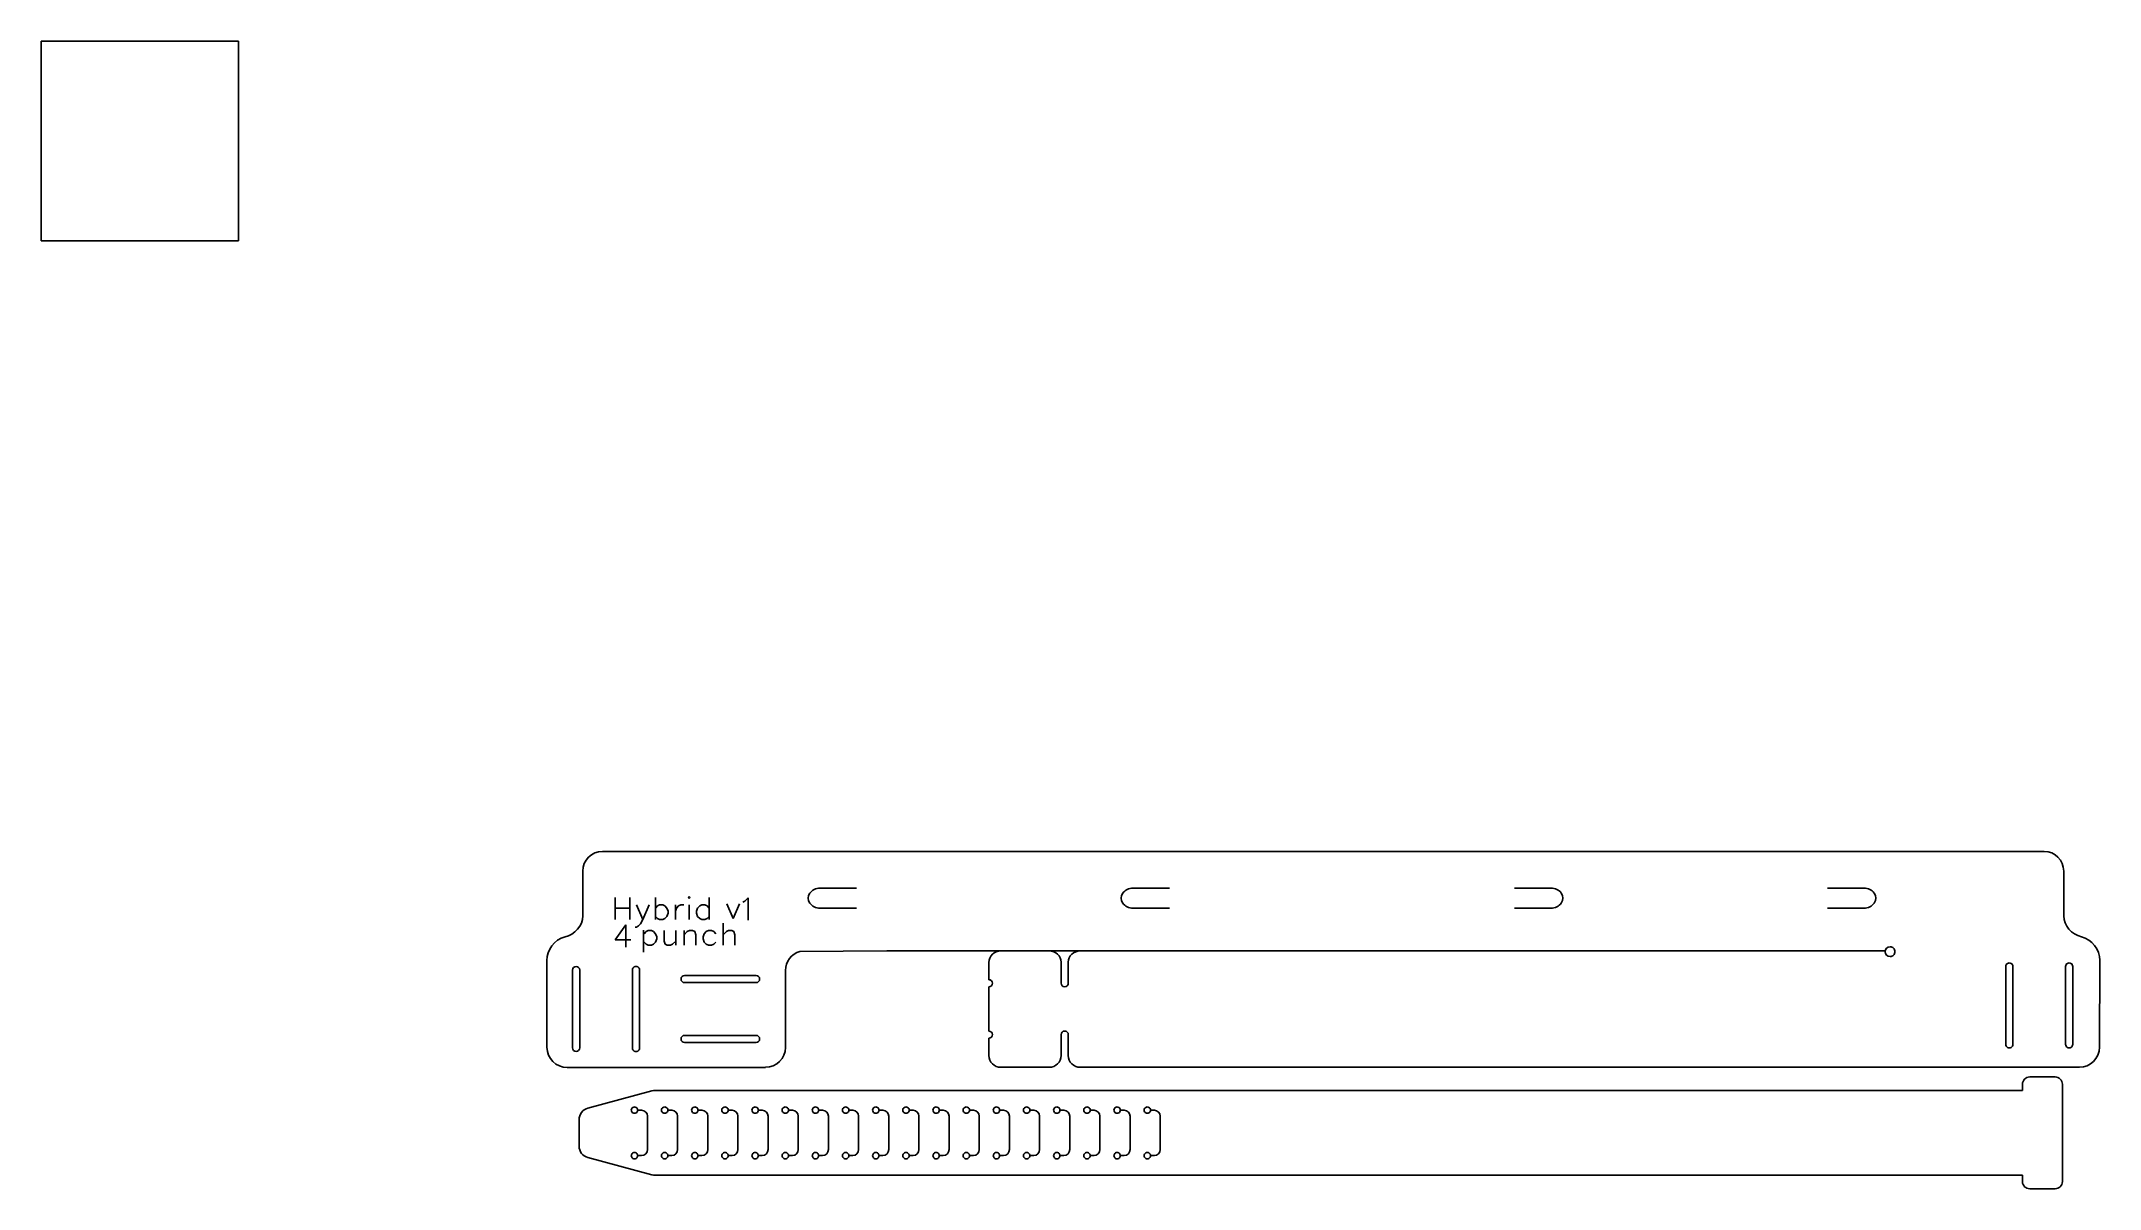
# Model space of a CAD drawing. Extents: x -123 to 393, y -20 to 268.
import ezdxf

# ---------------------------------------------------------------- set-up
doc = ezdxf.new("R2010")
doc.units = 0
doc.layers.add('Layer_1', color=7, linetype='CONTINUOUS')

msp = doc.modelspace()

# ---------------------------------------------------------------- linework, layer by layer
at = {"layer": 'Layer_1', "color": 5}
for p, q in [((-122.835016, 267.699352), (-73.396303, 267.699352)), ((-122.835016, 217.696195), (-122.835016, 267.699352)), ((-73.396303, 267.699352), (-73.396303, 217.696195)), ((-73.396303, 217.696195), (-122.835016, 217.696195)), ((20.983968, 53.288022), (20.983968, 47.731772)), ((24.688134, 53.288022), (24.688134, 47.731772)), ((31.038133, 53.288022), (31.038133, 47.731772)), ((39.5048, 53.552605), (39.240217, 53.288022)), ((39.240217, 53.288022), (39.5048, 53.023438)), ((39.769383, 53.288022), (39.5048, 53.552605)), ((39.5048, 53.023438), (39.769383, 53.288022)), ((44.531883, 53.288022), (44.531883, 47.731772)), ((48.908089, 51.731364), (50.495589, 48.027198)), ((52.083089, 51.731364), (50.495589, 48.027198)), ((52.945379, 52.118455), (53.474546, 52.383038)), ((53.474546, 52.383038), (54.268296, 53.176788)), ((54.268296, 53.176788), (54.268296, 47.620538)), ((20.983968, 50.642188), (24.688134, 50.642188)), ((26.275633, 51.435938), (27.863133, 47.731772)), ((27.333967, 46.673438), (26.8048, 46.144272)), ((27.863133, 47.731772), (27.333967, 46.673438)), ((29.450633, 51.435938), (27.863133, 47.731772)), ((31.038133, 50.642188), (31.5673, 51.171355)), ((31.5673, 47.996355), (31.038133, 48.525522)), ((31.5673, 51.171355), (32.096467, 51.435938)), ((32.096467, 47.731772), (31.5673, 47.996355)), ((32.096467, 51.435938), (32.890217, 51.435938)), ((32.890217, 47.731772), (32.096467, 47.731772)), ((32.890217, 51.435938), (33.419383, 51.171355)), ((33.419383, 47.996355), (32.890217, 47.731772)), ((33.419383, 51.171355), (33.94855, 50.642188)), ((33.94855, 48.525522), (33.419383, 47.996355)), ((33.94855, 50.642188), (34.213133, 49.848438)), ((34.213133, 49.319272), (33.94855, 48.525522)), ((34.213133, 49.848438), (34.213133, 49.319272)), ((36.065217, 51.435938), (36.065217, 47.731772)), ((36.065217, 49.848438), (36.3298, 50.642188)), ((36.3298, 50.642188), (36.858967, 51.171355)), ((36.858967, 51.171355), (37.388133, 51.435938)), ((37.388133, 51.435938), (38.181883, 51.435938)), ((39.5048, 51.435938), (39.5048, 47.731772)), ((41.621467, 50.642188), (41.356883, 49.848438)), ((41.356883, 49.848438), (41.356883, 49.319272)), ((41.356883, 49.319272), (41.621467, 48.525522)), ((42.150633, 51.171355), (41.621467, 50.642188)), ((41.621467, 48.525522), (42.150633, 47.996355)), ((42.6798, 51.435938), (42.150633, 51.171355)), ((42.150633, 47.996355), (42.6798, 47.731772)), ((43.47355, 51.435938), (42.6798, 51.435938)), ((42.6798, 47.731772), (43.47355, 47.731772)), ((44.002717, 51.171355), (43.47355, 51.435938)), ((43.47355, 47.731772), (44.002717, 47.996355)), ((44.531883, 50.642188), (44.002717, 51.171355)), ((44.002717, 47.996355), (44.531883, 48.525522)), ((48.044134, 46.863864), (48.044134, 41.30762)), ((23.615028, 46.418925), (20.969196, 42.714758)), ((20.969196, 42.714758), (24.937947, 42.714758)), ((23.615028, 46.418925), (23.615028, 40.86268)), ((26.275633, 45.879688), (26.01105, 45.879688)), ((26.8048, 46.144272), (26.275633, 45.879688)), ((28.089151, 45.123017), (28.089151, 39.566772)), ((28.200384, 44.218031), (28.729551, 44.747198)), ((28.729551, 41.572203), (28.200384, 42.10137)), ((28.729551, 44.747198), (29.258718, 45.011781)), ((29.258718, 41.30762), (28.729551, 41.572203)), ((29.258718, 45.011781), (30.052468, 45.011781)), ((30.052468, 41.30762), (29.258718, 41.30762)), ((30.052468, 45.011781), (30.581634, 44.747198)), ((30.581634, 41.572203), (30.052468, 41.30762)), ((30.581634, 44.747198), (31.110801, 44.218031)), ((31.110801, 42.10137), (30.581634, 41.572203)), ((31.110801, 44.218031), (31.375384, 43.424281)), ((31.375384, 42.895114), (31.110801, 42.10137)), ((31.375384, 43.424281), (31.375384, 42.895114)), ((33.227468, 45.011781), (33.227468, 42.365953)), ((33.227468, 42.365953), (33.492051, 41.572203)), ((33.492051, 41.572203), (34.021218, 41.30762)), ((34.021218, 41.30762), (34.814968, 41.30762)), ((34.814968, 41.30762), (35.344134, 41.572203)), ((35.344134, 41.572203), (36.137884, 42.365953)), ((36.137884, 45.011781), (36.137884, 41.30762)), ((38.254551, 45.011781), (38.254551, 41.30762)), ((38.254551, 43.953448), (39.048301, 44.747198)), ((39.048301, 44.747198), (39.577468, 45.011781)), ((39.577468, 45.011781), (40.371218, 45.011781)), ((40.371218, 45.011781), (40.900384, 44.747198)), ((40.900384, 44.747198), (41.164968, 43.953448)), ((41.164968, 43.953448), (41.164968, 41.30762)), ((43.281634, 44.218031), (43.017051, 43.424281)), ((43.017051, 43.424281), (43.017051, 42.895114)), ((43.017051, 42.895114), (43.281634, 42.10137)), ((43.810801, 44.747198), (43.281634, 44.218031)), ((43.281634, 42.10137), (43.810801, 41.572203)), ((44.339968, 45.011781), (43.810801, 44.747198)), ((43.810801, 41.572203), (44.339968, 41.30762)), ((45.133718, 45.011781), (44.339968, 45.011781)), ((44.339968, 41.30762), (45.133718, 41.30762)), ((45.662884, 44.747198), (45.133718, 45.011781)), ((45.133718, 41.30762), (45.662884, 41.572203)), ((46.192051, 44.218031), (45.662884, 44.747198)), ((45.662884, 41.572203), (46.192051, 42.10137)), ((48.044134, 43.953448), (48.837884, 44.747198)), ((48.837884, 44.747198), (49.367051, 45.011781)), ((49.367051, 45.011781), (50.160801, 45.011781)), ((50.160801, 45.011781), (50.689968, 44.747198)), ((50.689968, 44.747198), (50.954551, 43.953448)), ((50.954551, 43.953448), (50.954551, 41.30762))]:
    msp.add_line(p, q, dxfattribs=at)
at = {"layer": 'Layer_1', "color": 7}
for p, q in [((26.341796, 64.833756), (17.835103, 64.834285)), ((214.289897, 64.833756), (26.341796, 64.833756)), ((378.999618, 64.833756), (214.289897, 64.833756)), ((12.838315, 48.69477), (12.840961, 59.884238)), ((383.907004, 48.729108), (383.904358, 59.91857)), ((3.878042, 15.765467), (3.834042, 37.522184)), ((67.157722, 39.778188), (89.037073, 39.889421)), ((89.037073, 39.889421), (339.223324, 39.889421)), ((114.597259, 32.695551), (114.597259, 37.013665)), ((132.700929, 37.080231), (132.700929, 31.819749)), ((134.501199, 31.819749), (134.501199, 37.080231)), ((341.601081, 39.710714), (341.601081, 39.710714)), ((392.867277, 15.79981), (392.911277, 37.556511)), ((63.644034, 15.757371), (63.644034, 34.990912)), ((114.598207, 19.83759), (114.598207, 30.943025)), ((114.598207, 13.700394), (114.598207, 18.084117)), ((132.700929, 18.960866), (132.700929, 13.700394)), ((134.501199, 13.700394), (134.501199, 18.960866)), ((8.907568, 10.700866), (58.643327, 10.700866)), ((129.700478, 10.777912), (117.598658, 10.777912)), ((136.963661, 10.756481), (387.805321, 10.756481)), ((373.559017, 6.536853), (373.559017, 4.936865)), ((381.759037, 8.336867), (375.35903, 8.336867)), ((383.559024, -17.863128), (383.559024, 6.536853)), ((30.196123, 4.83463), (14.140913, 0.532664)), ((373.559017, 4.936865), (30.97258, 4.936865)), ((11.91737, -2.365106), (11.91737, -8.961142)), ((14.140913, -11.858938), (30.196123, -16.160904)), ((30.97258, -16.263139), (373.559017, -16.263139)), ((373.559017, -16.263139), (373.559017, -17.863128)), ((375.35903, -19.663141), (381.759037, -19.663141))]:
    msp.add_line(p, q, dxfattribs=at)
at = {"layer": 'Layer_1', "color": 1}
for p, q in [((72.337255, 55.629632), (81.462586, 55.6531)), ((150.749754, 55.629627), (159.875088, 55.653095)), ((255.39152, 55.6531), (246.266806, 55.606335)), ((333.804022, 55.653098), (324.67931, 55.606333)), ((72.336869, 50.599924), (81.461584, 50.646689)), ((150.74937, 50.599919), (159.874085, 50.646684)), ((255.391134, 50.623392), (246.265803, 50.599924)), ((333.803625, 50.62339), (324.678305, 50.599921)), ((10.287393, 15.611453), (10.287393, 35.111462)), ((12.087392, 35.111462), (12.087392, 15.611453)), ((25.287393, 15.611453), (25.287393, 35.111462)), ((27.087393, 35.111462), (27.087393, 15.611453)), ((37.47429, 32.861474), (37.47429, 32.861474)), ((56.27429, 33.761454), (38.374288, 33.761454)), ((38.374288, 31.961459), (56.27429, 31.961459)), ((57.174289, 32.861474), (57.174289, 32.861474)), ((369.352301, 16.501326), (369.352301, 36.001337)), ((371.152314, 36.001337), (371.152314, 16.501326)), ((384.352297, 16.501326), (384.352297, 36.001337)), ((386.152311, 36.001337), (386.152311, 16.501326)), ((37.47429, 17.861443), (37.47429, 17.861443)), ((56.27429, 18.76145), (38.374288, 18.76145)), ((38.374288, 16.961463), (56.27429, 16.961463)), ((57.174289, 17.861443), (57.174289, 17.861443)), ((26.617269, 0.024187), (27.589663, 0.008842)), ((26.617369, 0.036861), (26.617369, 0.036861)), ((34.17425, 0.024187), (35.146641, 0.008842)), ((34.174351, 0.036861), (34.174351, 0.036861)), ((41.731232, 0.024187), (42.703623, 0.008842)), ((41.731332, 0.036861), (41.731332, 0.036861)), ((49.288213, 0.024187), (50.260605, 0.008842)), ((49.288314, 0.036861), (49.288314, 0.036861)), ((56.845192, 0.024187), (57.817586, 0.008842)), ((56.845293, 0.036861), (56.845293, 0.036861)), ((64.402174, 0.024187), (65.374568, 0.008842)), ((64.402274, 0.036861), (64.402274, 0.036861)), ((71.959155, 0.024187), (72.931549, 0.008842)), ((71.959256, 0.036861), (71.959256, 0.036861)), ((79.516137, 0.024187), (80.488528, 0.008842)), ((79.516237, 0.036861), (79.516237, 0.036861)), ((87.073118, 0.024187), (88.04551, 0.008842)), ((87.073219, 0.036861), (87.073219, 0.036861)), ((94.630097, 0.024187), (95.602491, 0.008842)), ((94.630198, 0.036861), (94.630198, 0.036861)), ((102.187079, 0.024187), (103.159473, 0.008842)), ((102.187179, 0.036861), (102.187179, 0.036861)), ((109.74406, 0.024187), (110.716452, 0.008842)), ((109.744161, 0.036861), (109.744161, 0.036861)), ((117.301042, 0.024187), (118.273433, 0.008842)), ((117.301142, 0.036861), (117.301142, 0.036861)), ((124.858023, 0.024187), (125.830415, 0.008842)), ((124.858124, 0.036861), (124.858124, 0.036861)), ((132.415002, 0.024187), (133.387396, 0.008842)), ((132.415103, 0.036861), (132.415103, 0.036861)), ((139.971984, 0.024187), (140.944378, 0.008842)), ((139.972084, 0.036861), (139.972084, 0.036861)), ((147.528965, 0.024187), (148.501357, 0.008842)), ((147.529066, 0.036861), (147.529066, 0.036861)), ((155.085947, 0.024187), (156.058338, 0.008842)), ((155.086047, 0.036861), (155.086047, 0.036861)), ((29.065897, -1.491028), (29.065897, -9.835246)), ((36.622879, -1.491028), (36.622879, -9.835246)), ((44.17986, -1.491028), (44.17986, -9.835246)), ((51.736842, -1.491028), (51.736842, -9.835246)), ((59.293821, -1.491028), (59.293821, -9.835246)), ((66.850802, -1.491028), (66.850802, -9.835246)), ((74.407784, -1.491028), (74.407784, -9.835246)), ((81.964765, -1.491028), (81.964765, -9.835246)), ((89.521747, -1.491028), (89.521747, -9.835246)), ((97.078726, -1.491028), (97.078726, -9.835246)), ((104.635707, -1.491028), (104.635707, -9.835246)), ((112.192689, -1.491028), (112.192689, -9.835246)), ((119.749671, -1.491028), (119.749671, -9.835246)), ((127.306652, -1.491028), (127.306652, -9.835246)), ((134.863631, -1.491028), (134.863631, -9.835246)), ((142.420613, -1.491028), (142.420613, -9.835246)), ((149.977594, -1.491028), (149.977594, -9.835246)), ((157.534576, -1.491028), (157.534576, -9.835246)), ((27.589663, -11.335063), (26.617269, -11.350409)), ((26.617369, -11.363135), (26.617369, -11.363135)), ((35.146641, -11.335063), (34.17425, -11.350409)), ((34.174351, -11.363135), (34.174351, -11.363135)), ((42.703623, -11.335063), (41.731232, -11.350409)), ((41.731332, -11.363135), (41.731332, -11.363135)), ((50.260605, -11.335063), (49.288213, -11.350409)), ((49.288314, -11.363135), (49.288314, -11.363135)), ((57.817586, -11.335063), (56.845192, -11.350409)), ((56.845293, -11.363135), (56.845293, -11.363135)), ((65.374568, -11.335063), (64.402174, -11.350409)), ((64.402274, -11.363135), (64.402274, -11.363135)), ((72.931549, -11.335063), (71.959155, -11.350409)), ((71.959256, -11.363135), (71.959256, -11.363135)), ((80.488528, -11.335063), (79.516137, -11.350409)), ((79.516237, -11.363135), (79.516237, -11.363135)), ((88.04551, -11.335063), (87.073118, -11.350409)), ((87.073219, -11.363135), (87.073219, -11.363135)), ((95.602491, -11.335063), (94.630097, -11.350409)), ((94.630198, -11.363135), (94.630198, -11.363135)), ((103.159473, -11.335063), (102.187079, -11.350409)), ((102.187179, -11.363135), (102.187179, -11.363135)), ((110.716452, -11.335063), (109.74406, -11.350409)), ((109.744161, -11.363135), (109.744161, -11.363135)), ((118.273433, -11.335063), (117.301042, -11.350409)), ((117.301142, -11.363135), (117.301142, -11.363135)), ((125.830415, -11.335063), (124.858023, -11.350409)), ((124.858124, -11.363135), (124.858124, -11.363135)), ((133.387396, -11.335063), (132.415002, -11.350409)), ((132.415103, -11.363135), (132.415103, -11.363135)), ((140.944378, -11.335063), (139.971984, -11.350409)), ((139.972084, -11.363135), (139.972084, -11.363135)), ((148.501357, -11.335063), (147.528965, -11.350409)), ((147.529066, -11.363135), (147.529066, -11.363135)), ((156.058338, -11.335063), (155.085947, -11.350409)), ((155.086047, -11.363135), (155.086047, -11.363135))]:
    msp.add_line(p, q, dxfattribs=at)
at = {"layer": 'Layer_1', "color": 7}
for points in [[(12.834629, 59.833477), (12.834629, 62.603498), (15.064299, 64.833208), (17.834328, 64.833208)], [(383.880677, 59.832469), (383.880677, 62.603353), (381.703924, 64.833756), (378.999618, 64.833756)], [(8.407471, 43.410036), (10.860158, 43.968651), (12.869642, 46.188452), (12.838315, 48.69477)], [(388.337848, 43.444363), (385.885161, 44.002988), (383.875677, 46.222782), (383.907004, 48.729108)], [(3.834042, 37.522184), (3.810494, 40.13886), (5.73465, 42.730533), (8.407471, 43.410036)], [(392.911277, 37.556511), (392.934825, 40.173197), (391.010669, 42.764868), (388.337848, 43.444363)], [(63.639068, 34.990912), (63.639068, 37.267419), (65.146452, 39.176017), (67.220759, 39.784948)], [(115.476625, 39.049244), (114.913576, 38.509375), (114.597258, 37.777155), (114.597259, 37.013665)], [(117.599606, 39.892408), (116.803333, 39.892409), (116.039674, 39.589113), (115.476625, 39.049244)], [(131.821031, 39.06903), (131.257993, 39.59713), (130.494348, 39.893813), (129.698091, 39.893813)], [(132.700379, 37.077826), (132.70038, 37.824672), (132.384069, 38.54093), (131.821031, 39.06903)], [(135.381099, 39.069031), (134.81806, 38.54093), (134.501748, 37.824673), (134.50175, 37.077826)], [(137.50404, 39.893813), (136.707783, 39.893814), (135.944138, 39.597131), (135.381099, 39.069031)], [(339.153923, 39.710714), (339.153924, 40.386472), (339.70173, 40.934285), (340.377489, 40.934293)], [(340.377489, 38.487135), (339.70173, 38.487142), (339.153924, 39.034955), (339.153923, 39.710714)], [(340.377489, 40.934293), (340.702005, 40.934296), (341.01323, 40.805385), (341.242698, 40.575919)], [(341.242698, 38.845508), (341.01323, 38.616042), (340.702005, 38.487131), (340.377489, 38.487135)], [(341.242698, 40.575919), (341.472167, 40.346453), (341.601081, 40.035229), (341.601081, 39.710714)], [(341.601081, 39.710714), (341.601081, 39.386198), (341.472167, 39.074974), (341.242698, 38.845508)], [(115.498342, 31.819768), (115.498342, 32.30398), (115.095338, 32.696512), (114.598207, 32.696512)], [(114.598207, 30.943025), (115.095338, 30.943025), (115.498342, 31.335557), (115.498342, 31.819768)], [(132.700929, 31.819749), (132.701454, 31.335899), (133.104305, 30.943932), (133.601064, 30.943932)], [(133.601064, 30.943932), (134.097824, 30.943932), (134.500674, 31.335899), (134.501199, 31.819749)], [(8.939998, 10.722588), (6.169995, 10.722588), (3.939796, 12.952814), (3.878042, 15.765467)], [(58.643655, 10.757116), (61.413684, 10.757116), (63.644034, 12.987368), (63.644034, 15.757371)], [(115.494623, 18.960853), (115.494623, 19.443651), (115.093882, 19.835594), (114.598207, 19.83759)], [(114.598207, 18.084117), (115.093882, 18.086112), (115.494623, 18.478055), (115.494623, 18.960853)], [(133.601064, 19.836682), (133.104305, 19.836682), (132.701454, 19.444716), (132.700929, 18.960866)], [(134.501199, 18.960866), (134.500674, 19.444716), (134.097824, 19.836682), (133.601064, 19.836682)], [(387.805321, 10.756931), (390.575324, 10.756931), (392.805523, 12.987157), (392.867277, 15.79981)], [(114.598207, 13.700394), (114.598205, 12.925304), (114.914322, 12.181959), (115.477016, 11.633888)], [(115.477016, 11.633888), (116.03971, 11.085816), (116.802888, 10.777912), (117.598658, 10.777912)], [(129.700478, 10.777912), (130.496248, 10.777912), (131.259426, 11.085816), (131.82212, 11.633888)], [(131.82212, 11.633888), (132.384814, 12.181959), (132.700931, 12.925304), (132.700929, 13.700394)], [(134.501199, 13.700394), (134.501198, 12.925304), (134.817316, 12.181959), (135.38001, 11.633887)], [(135.38001, 11.633887), (135.942705, 11.085815), (136.705883, 10.777912), (137.501654, 10.777912)], [(374.086225, 7.809659), (373.748656, 7.47209), (373.559014, 7.014247), (373.559017, 6.536853)], [(375.35903, 8.336867), (374.881636, 8.33687), (374.423794, 8.147227), (374.086225, 7.809659)], [(383.031825, 7.809649), (382.694262, 8.147217), (382.236426, 8.336863), (381.759037, 8.336867)], [(383.559024, 6.536853), (383.559027, 7.014243), (383.369388, 7.472081), (383.031825, 7.809649)], [(14.140913, 0.532664), (12.829365, 0.181235), (11.917374, -1.007292), (11.91737, -2.365106)], [(30.97258, 4.936865), (30.710406, 4.936861), (30.449363, 4.90249), (30.196123, 4.83463)], [(11.91737, -8.961168), (11.917374, -10.318983), (12.829365, -11.50751), (14.140913, -11.858938)], [(30.196123, -16.160904), (30.449363, -16.228764), (30.710406, -16.263135), (30.97258, -16.263139)], [(373.559017, -17.863128), (373.559014, -18.340522), (373.748656, -18.798364), (374.086225, -19.135933)], [(374.086225, -19.135933), (374.423794, -19.473502), (374.881636, -19.663144), (375.35903, -19.663141)], [(381.759037, -19.663141), (382.236426, -19.663137), (382.694262, -19.473492), (383.031825, -19.135924)], [(383.031825, -19.135924), (383.369388, -18.798356), (383.559027, -18.340517), (383.559024, -17.863128)]]:
    msp.add_open_spline(points, degree=3, dxfattribs=at)
at = {"layer": 'Layer_1', "color": 1}
for points in [[(69.734811, 51.857409), (69.198355, 52.635535), (69.198355, 53.594224), (69.734811, 54.372353)], [(69.734811, 54.372353), (70.271267, 55.150482), (71.262682, 55.629632), (72.335596, 55.629632)], [(72.335551, 50.599937), (71.262637, 50.599937), (70.271267, 51.07928), (69.734811, 51.857409)], [(148.147312, 51.857401), (147.610856, 52.63553), (147.610856, 53.594219), (148.147312, 54.372345)], [(148.147312, 54.372345), (148.683768, 55.150474), (149.675183, 55.629627), (150.748098, 55.629627)], [(150.748053, 50.599929), (149.675138, 50.599929), (148.683768, 51.079275), (148.147312, 51.857401)], [(257.993579, 51.880674), (257.457123, 51.102545), (256.465708, 50.623392), (255.392793, 50.623392)], [(255.392838, 55.65309), (256.465753, 55.65309), (257.457123, 55.173744), (257.993579, 54.395618)], [(257.993579, 54.395618), (258.530034, 53.617491), (258.530034, 52.6588), (257.993579, 51.880674)], [(336.406067, 51.880669), (335.869624, 51.102542), (334.878204, 50.62339), (333.805292, 50.62339)], [(333.805345, 55.653087), (334.878257, 55.653087), (335.869624, 55.173742), (336.406067, 54.395615)], [(336.406067, 54.395615), (336.942536, 53.617489), (336.942536, 52.658798), (336.406067, 51.880669)], [(369.802304, 36.780766), (369.523841, 36.619995), (369.352301, 36.322879), (369.352301, 36.001337)], [(370.702311, 36.780766), (370.423848, 36.941537), (370.080767, 36.941537), (369.802304, 36.780766)], [(371.152314, 36.001337), (371.152314, 36.322879), (370.980774, 36.619995), (370.702311, 36.780766)], [(384.802301, 36.780766), (384.523838, 36.619995), (384.352297, 36.322879), (384.352297, 36.001337)], [(385.702307, 36.780766), (385.423844, 36.941537), (385.080764, 36.941537), (384.802301, 36.780766)], [(386.152311, 36.001337), (386.152311, 36.322879), (385.98077, 36.619995), (385.702307, 36.780766)], [(11.187393, 36.010974), (10.690527, 36.010974), (10.287662, 35.608327), (10.287393, 35.111462)], [(12.087392, 35.111462), (12.087123, 35.608327), (11.684258, 36.010974), (11.187393, 36.010974)], [(25.737393, 35.890885), (25.458932, 35.730115), (25.287393, 35.433001), (25.287393, 35.111462)], [(26.637393, 35.890885), (26.358932, 36.051654), (26.015854, 36.051654), (25.737393, 35.890885)], [(27.087393, 35.111462), (27.087393, 35.433001), (26.915854, 35.730115), (26.637393, 35.890885)], [(37.47429, 32.861474), (37.474286, 32.622777), (37.569105, 32.393855), (37.737888, 32.225069)], [(38.374288, 33.761454), (37.87724, 33.761454), (37.4743, 33.358522), (37.47429, 32.861474)], [(37.737888, 32.225069), (37.906671, 32.056283), (38.135591, 31.96146), (38.374288, 31.961459)], [(57.174289, 32.861474), (57.174278, 33.358522), (56.771338, 33.761454), (56.27429, 33.761454)], [(56.27429, 31.961459), (56.512987, 31.96146), (56.741908, 32.056283), (56.91069, 32.225069)], [(56.91069, 32.225069), (57.079473, 32.393855), (57.174293, 32.622777), (57.174289, 32.861474)], [(10.287393, 15.611453), (10.287662, 15.114587), (10.690527, 14.711941), (11.187393, 14.711941)], [(11.187393, 14.711941), (11.684258, 14.711941), (12.087123, 15.114587), (12.087392, 15.611453)], [(25.287393, 15.611453), (25.287393, 15.289914), (25.458932, 14.9928), (25.737393, 14.83203)], [(26.637393, 14.83203), (26.915854, 14.9928), (27.087393, 15.289914), (27.087393, 15.611453)], [(37.737891, 18.497843), (37.569108, 18.329059), (37.474288, 18.100139), (37.47429, 17.861443)], [(37.47429, 17.861443), (37.4743, 17.364395), (37.87724, 16.961464), (38.374288, 16.961463)], [(38.374288, 18.76145), (38.135592, 18.761449), (37.906673, 18.666627), (37.737891, 18.497843)], [(56.910688, 18.497843), (56.741905, 18.666627), (56.512986, 18.761449), (56.27429, 18.76145)], [(56.27429, 16.961463), (56.771338, 16.961464), (57.174278, 17.364395), (57.174289, 17.861443)], [(57.174289, 17.861443), (57.174291, 18.100139), (57.07947, 18.329059), (56.910688, 18.497843)], [(369.352301, 16.501326), (369.352301, 16.179785), (369.523841, 15.882668), (369.802304, 15.721897)], [(369.802304, 15.721897), (370.080767, 15.561127), (370.423848, 15.561127), (370.702311, 15.721897)], [(370.702311, 15.721897), (370.980774, 15.882668), (371.152314, 16.179785), (371.152314, 16.501326)], [(384.352297, 16.501326), (384.352297, 16.179785), (384.523838, 15.882668), (384.802301, 15.721897)], [(384.802301, 15.721897), (385.080764, 15.561127), (385.423844, 15.561127), (385.702307, 15.721897)], [(385.702307, 15.721897), (385.98077, 15.882668), (386.152311, 16.179785), (386.152311, 16.501326)], [(25.737393, 14.83203), (26.015854, 14.671261), (26.358932, 14.671261), (26.637393, 14.83203)], [(25.417139, 0.730345), (25.169502, 0.587262), (25.017085, 0.322863), (25.01737, 0.036861)], [(25.01737, 0.036861), (25.017085, -0.249141), (25.169502, -0.51354), (25.417139, -0.656623)], [(26.2176, 0.730345), (25.969962, 0.873429), (25.664777, 0.873429), (25.417139, 0.730345)], [(26.617369, 0.036861), (26.617654, 0.322863), (26.465237, 0.587262), (26.2176, 0.730345)], [(26.2176, -0.656623), (26.465237, -0.51354), (26.617654, -0.249141), (26.617369, 0.036861)], [(29.065897, -1.491028), (29.0659, -0.671865), (28.408723, -0.00419), (27.589663, 0.008789)], [(32.974086, 0.730448), (32.72643, 0.587337), (32.574023, 0.322892), (32.574352, 0.036861)], [(32.574352, 0.036861), (32.574023, -0.249171), (32.72643, -0.513615), (32.974086, -0.656726)], [(33.774617, 0.730448), (33.526961, 0.873559), (33.221741, 0.873559), (32.974086, 0.730448)], [(34.174351, 0.036861), (34.17468, 0.322892), (34.022273, 0.587337), (33.774617, 0.730448)], [(33.774617, -0.656726), (34.022273, -0.513615), (34.17468, -0.249171), (34.174351, 0.036861)], [(36.622879, -1.491028), (36.622882, -0.671864), (35.965703, -0.004188), (35.146641, 0.008789)], [(40.531331, 0.729682), (40.28381, 0.586776), (40.131331, 0.322674), (40.131331, 0.036861)], [(40.131331, 0.036861), (40.131331, -0.248952), (40.28381, -0.513054), (40.531331, -0.65596)], [(41.331332, 0.729682), (41.083811, 0.872588), (40.778852, 0.872588), (40.531331, 0.729682)], [(41.731332, 0.036861), (41.731332, 0.322674), (41.578853, 0.586776), (41.331332, 0.729682)], [(41.331332, -0.65596), (41.578853, -0.513054), (41.731332, -0.248952), (41.731332, 0.036861)], [(44.17986, -1.491028), (44.179863, -0.671864), (43.522684, -0.004188), (42.703623, 0.008789)], [(48.088313, 0.729682), (47.840791, 0.586776), (47.688312, 0.322674), (47.688312, 0.036861)], [(47.688312, 0.036861), (47.688312, -0.248952), (47.840791, -0.513054), (48.088313, -0.65596)], [(48.888313, 0.729682), (48.640792, 0.872588), (48.335834, 0.872588), (48.088313, 0.729682)], [(49.288314, 0.036861), (49.288314, 0.322674), (49.135834, 0.586776), (48.888313, 0.729682)], [(48.888313, -0.65596), (49.135834, -0.513054), (49.288314, -0.248952), (49.288314, 0.036861)], [(51.736842, -1.491028), (51.736845, -0.671864), (51.079666, -0.004188), (50.260605, 0.008789)], [(55.645028, 0.730448), (55.397372, 0.587337), (55.244965, 0.322892), (55.245294, 0.036861)], [(55.245294, 0.036861), (55.244965, -0.249171), (55.397372, -0.513615), (55.645028, -0.656726)], [(56.445559, 0.730448), (56.197903, 0.873559), (55.892683, 0.873559), (55.645028, 0.730448)], [(56.845293, 0.036861), (56.845622, 0.322892), (56.693215, 0.587337), (56.445559, 0.730448)], [(56.445559, -0.656726), (56.693215, -0.513615), (56.845622, -0.249171), (56.845293, 0.036861)], [(59.293821, -1.491028), (59.293824, -0.671865), (58.636646, -0.00419), (57.817586, 0.008789)], [(63.202009, 0.730448), (62.954353, 0.587337), (62.801946, 0.322892), (62.802275, 0.036861)], [(62.802275, 0.036861), (62.801946, -0.249171), (62.954353, -0.513615), (63.202009, -0.656726)], [(64.00254, 0.730448), (63.754884, 0.873559), (63.449665, 0.873559), (63.202009, 0.730448)], [(64.402274, 0.036861), (64.402603, 0.322892), (64.250196, 0.587337), (64.00254, 0.730448)], [(64.00254, -0.656726), (64.250196, -0.513615), (64.402603, -0.249171), (64.402274, 0.036861)], [(66.850802, -1.491028), (66.850805, -0.671865), (66.193628, -0.00419), (65.374568, 0.008789)], [(70.758991, 0.730448), (70.511335, 0.587337), (70.358928, 0.322892), (70.359257, 0.036861)], [(70.359257, 0.036861), (70.358928, -0.249171), (70.511335, -0.513615), (70.758991, -0.656726)], [(71.559522, 0.730448), (71.311866, 0.873559), (71.006646, 0.873559), (70.758991, 0.730448)], [(71.959256, 0.036861), (71.959585, 0.322892), (71.807178, 0.587337), (71.559522, 0.730448)], [(71.559522, -0.656726), (71.807178, -0.513615), (71.959585, -0.249171), (71.959256, 0.036861)], [(74.407784, -1.491028), (74.407787, -0.671865), (73.750609, -0.00419), (72.931549, 0.008789)], [(78.316236, 0.729682), (78.068715, 0.586776), (77.916236, 0.322674), (77.916236, 0.036861)], [(77.916236, 0.036861), (77.916236, -0.248952), (78.068715, -0.513054), (78.316236, -0.65596)], [(79.116237, 0.729682), (78.868716, 0.872588), (78.563757, 0.872588), (78.316236, 0.729682)], [(79.516237, 0.036861), (79.516237, 0.322674), (79.363758, 0.586776), (79.116237, 0.729682)], [(79.116237, -0.65596), (79.363758, -0.513054), (79.516237, -0.248952), (79.516237, 0.036861)], [(81.964765, -1.491028), (81.964768, -0.671864), (81.307589, -0.004188), (80.488528, 0.008789)], [(85.873218, 0.729682), (85.625696, 0.586776), (85.473217, 0.322674), (85.473217, 0.036861)], [(85.473217, 0.036861), (85.473217, -0.248952), (85.625696, -0.513054), (85.873218, -0.65596)], [(86.673218, 0.729682), (86.425697, 0.872588), (86.120739, 0.872588), (85.873218, 0.729682)], [(87.073219, 0.036861), (87.073219, 0.322674), (86.920739, 0.586776), (86.673218, 0.729682)], [(86.673218, -0.65596), (86.920739, -0.513054), (87.073219, -0.248952), (87.073219, 0.036861)], [(89.521747, -1.491028), (89.52175, -0.671864), (88.864571, -0.004188), (88.04551, 0.008789)], [(93.429933, 0.730448), (93.182277, 0.587337), (93.02987, 0.322892), (93.030199, 0.036861)], [(93.030199, 0.036861), (93.02987, -0.249171), (93.182277, -0.513615), (93.429933, -0.656726)], [(94.230464, 0.730448), (93.982808, 0.873559), (93.677588, 0.873559), (93.429933, 0.730448)], [(94.630198, 0.036861), (94.630527, 0.322892), (94.47812, 0.587337), (94.230464, 0.730448)], [(94.230464, -0.656726), (94.47812, -0.513615), (94.630527, -0.249171), (94.630198, 0.036861)], [(97.078726, -1.491028), (97.078729, -0.671865), (96.421551, -0.00419), (95.602491, 0.008789)], [(100.986914, 0.730448), (100.739258, 0.587337), (100.586851, 0.322892), (100.58718, 0.036861)], [(100.58718, 0.036861), (100.586851, -0.249171), (100.739258, -0.513615), (100.986914, -0.656726)], [(101.787445, 0.730448), (101.53979, 0.873559), (101.23457, 0.873559), (100.986914, 0.730448)], [(102.187179, 0.036861), (102.187508, 0.322892), (102.035101, 0.587337), (101.787445, 0.730448)], [(101.787445, -0.656726), (102.035101, -0.513615), (102.187508, -0.249171), (102.187179, 0.036861)], [(104.635707, -1.491028), (104.63571, -0.671865), (103.978533, -0.00419), (103.159473, 0.008789)], [(108.543896, 0.730448), (108.29624, 0.587337), (108.143833, 0.322892), (108.144162, 0.036861)], [(108.144162, 0.036861), (108.143833, -0.249171), (108.29624, -0.513615), (108.543896, -0.656726)], [(109.344427, 0.730448), (109.096771, 0.873559), (108.791552, 0.873559), (108.543896, 0.730448)], [(109.744161, 0.036861), (109.74449, 0.322892), (109.592083, 0.587337), (109.344427, 0.730448)], [(109.344427, -0.656726), (109.592083, -0.513615), (109.74449, -0.249171), (109.744161, 0.036861)], [(112.192689, -1.491028), (112.192692, -0.671864), (111.535513, -0.004188), (110.716452, 0.008789)], [(116.101141, 0.729682), (115.85362, 0.586776), (115.701141, 0.322674), (115.701141, 0.036861)], [(115.701141, 0.036861), (115.701141, -0.248952), (115.85362, -0.513054), (116.101141, -0.65596)], [(116.901142, 0.729682), (116.653621, 0.872588), (116.348662, 0.872588), (116.101141, 0.729682)], [(117.301142, 0.036861), (117.301142, 0.322674), (117.148663, 0.586776), (116.901142, 0.729682)], [(116.901142, -0.65596), (117.148663, -0.513054), (117.301142, -0.248952), (117.301142, 0.036861)], [(119.749671, -1.491028), (119.749673, -0.671864), (119.092494, -0.004188), (118.273433, 0.008789)], [(123.658123, 0.729682), (123.410602, 0.586776), (123.258122, 0.322674), (123.258122, 0.036861)], [(123.258122, 0.036861), (123.258122, -0.248952), (123.410602, -0.513054), (123.658123, -0.65596)], [(124.458123, 0.729682), (124.210602, 0.872588), (123.905644, 0.872588), (123.658123, 0.729682)], [(124.858124, 0.036861), (124.858124, 0.322674), (124.705645, 0.586776), (124.458123, 0.729682)], [(124.458123, -0.65596), (124.705645, -0.513054), (124.858124, -0.248952), (124.858124, 0.036861)], [(127.306652, -1.491028), (127.306655, -0.671864), (126.649476, -0.004188), (125.830415, 0.008789)], [(131.214838, 0.730448), (130.967182, 0.587337), (130.814775, 0.322892), (130.815104, 0.036861)], [(130.815104, 0.036861), (130.814775, -0.249171), (130.967182, -0.513615), (131.214838, -0.656726)], [(132.015369, 0.730448), (131.767713, 0.873559), (131.462493, 0.873559), (131.214838, 0.730448)], [(132.415103, 0.036861), (132.415432, 0.322892), (132.263025, 0.587337), (132.015369, 0.730448)], [(132.015369, -0.656726), (132.263025, -0.513615), (132.415432, -0.249171), (132.415103, 0.036861)], [(134.863631, -1.491028), (134.863634, -0.671865), (134.206456, -0.00419), (133.387396, 0.008789)], [(138.771819, 0.730448), (138.524163, 0.587337), (138.371756, 0.322892), (138.372085, 0.036861)], [(138.372085, 0.036861), (138.371756, -0.249171), (138.524163, -0.513615), (138.771819, -0.656726)], [(139.57235, 0.730448), (139.324695, 0.873559), (139.019475, 0.873559), (138.771819, 0.730448)], [(139.972084, 0.036861), (139.972413, 0.322892), (139.820006, 0.587337), (139.57235, 0.730448)], [(139.57235, -0.656726), (139.820006, -0.513615), (139.972413, -0.249171), (139.972084, 0.036861)], [(142.420613, -1.491028), (142.420615, -0.671865), (141.763438, -0.00419), (140.944378, 0.008789)], [(146.328801, 0.730448), (146.081145, 0.587337), (145.928738, 0.322892), (145.929067, 0.036861)], [(145.929067, 0.036861), (145.928738, -0.249171), (146.081145, -0.513615), (146.328801, -0.656726)], [(147.129332, 0.730448), (146.881676, 0.873559), (146.576457, 0.873559), (146.328801, 0.730448)], [(147.529066, 0.036861), (147.529395, 0.322892), (147.376988, 0.587337), (147.129332, 0.730448)], [(147.129332, -0.656726), (147.376988, -0.513615), (147.529395, -0.249171), (147.529066, 0.036861)], [(149.977594, -1.491028), (149.977597, -0.671864), (149.320418, -0.004188), (148.501357, 0.008789)], [(153.886046, 0.729682), (153.638525, 0.586776), (153.486046, 0.322674), (153.486046, 0.036861)], [(153.486046, 0.036861), (153.486046, -0.248952), (153.638525, -0.513054), (153.886046, -0.65596)], [(154.686047, 0.729682), (154.438526, 0.872588), (154.133567, 0.872588), (153.886046, 0.729682)], [(155.086047, 0.036861), (155.086047, 0.322674), (154.933568, 0.586776), (154.686047, 0.729682)], [(154.686047, -0.65596), (154.933568, -0.513054), (155.086047, -0.248952), (155.086047, 0.036861)], [(157.534576, -1.491028), (157.534579, -0.671864), (156.8774, -0.004188), (156.058338, 0.008789)], [(25.417139, -0.656623), (25.664777, -0.799707), (25.969962, -0.799707), (26.2176, -0.656623)], [(32.974086, -0.656726), (33.221741, -0.799837), (33.526961, -0.799837), (33.774617, -0.656726)], [(40.531331, -0.65596), (40.778852, -0.798866), (41.083811, -0.798866), (41.331332, -0.65596)], [(48.088313, -0.65596), (48.335834, -0.798866), (48.640792, -0.798866), (48.888313, -0.65596)], [(55.645028, -0.656726), (55.892683, -0.799837), (56.197903, -0.799837), (56.445559, -0.656726)], [(63.202009, -0.656726), (63.449665, -0.799837), (63.754884, -0.799837), (64.00254, -0.656726)], [(70.758991, -0.656726), (71.006646, -0.799837), (71.311866, -0.799837), (71.559522, -0.656726)], [(78.316236, -0.65596), (78.563757, -0.798866), (78.868716, -0.798866), (79.116237, -0.65596)], [(85.873218, -0.65596), (86.120739, -0.798866), (86.425697, -0.798866), (86.673218, -0.65596)], [(93.429933, -0.656726), (93.677588, -0.799837), (93.982808, -0.799837), (94.230464, -0.656726)], [(100.986914, -0.656726), (101.23457, -0.799837), (101.53979, -0.799837), (101.787445, -0.656726)], [(108.543896, -0.656726), (108.791552, -0.799837), (109.096771, -0.799837), (109.344427, -0.656726)], [(116.101141, -0.65596), (116.348662, -0.798866), (116.653621, -0.798866), (116.901142, -0.65596)], [(123.658123, -0.65596), (123.905644, -0.798866), (124.210602, -0.798866), (124.458123, -0.65596)], [(131.214838, -0.656726), (131.462493, -0.799837), (131.767713, -0.799837), (132.015369, -0.656726)], [(138.771819, -0.656726), (139.019475, -0.799837), (139.324695, -0.799837), (139.57235, -0.656726)], [(146.328801, -0.656726), (146.576457, -0.799837), (146.881676, -0.799837), (147.129332, -0.656726)], [(153.886046, -0.65596), (154.133567, -0.798866), (154.438526, -0.798866), (154.686047, -0.65596)], [(27.589663, -11.335063), (28.408723, -11.322085), (29.0659, -10.654409), (29.065897, -9.835246)], [(35.146641, -11.335063), (35.965703, -11.322086), (36.622882, -10.65441), (36.622879, -9.835246)], [(42.703623, -11.335063), (43.522684, -11.322086), (44.179863, -10.65441), (44.17986, -9.835246)], [(50.260605, -11.335063), (51.079666, -11.322086), (51.736845, -10.65441), (51.736842, -9.835246)], [(57.817586, -11.335063), (58.636646, -11.322085), (59.293824, -10.654409), (59.293821, -9.835246)], [(65.374568, -11.335063), (66.193628, -11.322085), (66.850805, -10.654409), (66.850802, -9.835246)], [(72.931549, -11.335063), (73.750609, -11.322085), (74.407787, -10.654409), (74.407784, -9.835246)], [(80.488528, -11.335063), (81.307589, -11.322086), (81.964768, -10.65441), (81.964765, -9.835246)], [(88.04551, -11.335063), (88.864571, -11.322086), (89.52175, -10.65441), (89.521747, -9.835246)], [(95.602491, -11.335063), (96.421551, -11.322085), (97.078729, -10.654409), (97.078726, -9.835246)], [(103.159473, -11.335063), (103.978533, -11.322085), (104.63571, -10.654409), (104.635707, -9.835246)], [(110.716452, -11.335063), (111.535513, -11.322086), (112.192692, -10.65441), (112.192689, -9.835246)], [(118.273433, -11.335063), (119.092494, -11.322086), (119.749673, -10.65441), (119.749671, -9.835246)], [(125.830415, -11.335063), (126.649476, -11.322086), (127.306655, -10.65441), (127.306652, -9.835246)], [(133.387396, -11.335063), (134.206456, -11.322085), (134.863634, -10.654409), (134.863631, -9.835246)], [(140.944378, -11.335063), (141.763438, -11.322085), (142.420615, -10.654409), (142.420613, -9.835246)], [(148.501357, -11.335063), (149.320418, -11.322086), (149.977597, -10.65441), (149.977594, -9.835246)], [(156.058338, -11.335063), (156.8774, -11.322086), (157.534579, -10.65441), (157.534576, -9.835246)], [(25.417139, -10.669651), (25.169502, -10.812734), (25.017085, -11.077133), (25.01737, -11.363135)], [(25.01737, -11.363135), (25.017085, -11.649137), (25.169502, -11.913536), (25.417139, -12.05662)], [(26.2176, -10.669651), (25.969962, -10.526568), (25.664777, -10.526568), (25.417139, -10.669651)], [(25.417139, -12.05662), (25.664777, -12.199703), (25.969962, -12.199703), (26.2176, -12.05662)], [(26.617369, -11.363135), (26.617654, -11.077133), (26.465237, -10.812734), (26.2176, -10.669651)], [(26.2176, -12.05662), (26.465237, -11.913536), (26.617654, -11.649137), (26.617369, -11.363135)], [(32.974086, -10.669548), (32.72643, -10.812659), (32.574023, -11.077104), (32.574352, -11.363135)], [(32.574352, -11.363135), (32.574023, -11.649167), (32.72643, -11.913612), (32.974086, -12.056722)], [(33.774617, -10.669548), (33.526961, -10.526438), (33.221741, -10.526438), (32.974086, -10.669548)], [(32.974086, -12.056722), (33.221741, -12.199833), (33.526961, -12.199833), (33.774617, -12.056722)], [(34.174351, -11.363135), (34.17468, -11.077104), (34.022273, -10.812659), (33.774617, -10.669548)], [(33.774617, -12.056722), (34.022273, -11.913612), (34.17468, -11.649167), (34.174351, -11.363135)], [(40.531331, -10.670314), (40.28381, -10.813221), (40.131331, -11.077323), (40.131331, -11.363135)], [(40.131331, -11.363135), (40.131331, -11.648948), (40.28381, -11.91305), (40.531331, -12.055956)], [(41.331332, -10.670314), (41.083811, -10.527408), (40.778852, -10.527408), (40.531331, -10.670314)], [(40.531331, -12.055956), (40.778852, -12.198863), (41.083811, -12.198863), (41.331332, -12.055956)], [(41.731332, -11.363135), (41.731332, -11.077323), (41.578853, -10.813221), (41.331332, -10.670314)], [(41.331332, -12.055956), (41.578853, -11.91305), (41.731332, -11.648948), (41.731332, -11.363135)], [(48.088313, -10.670314), (47.840791, -10.813221), (47.688312, -11.077323), (47.688312, -11.363135)], [(47.688312, -11.363135), (47.688312, -11.648948), (47.840791, -11.91305), (48.088313, -12.055956)], [(48.888313, -10.670314), (48.640792, -10.527408), (48.335834, -10.527408), (48.088313, -10.670314)], [(48.088313, -12.055956), (48.335834, -12.198863), (48.640792, -12.198863), (48.888313, -12.055956)], [(49.288314, -11.363135), (49.288314, -11.077323), (49.135834, -10.813221), (48.888313, -10.670314)], [(48.888313, -12.055956), (49.135834, -11.91305), (49.288314, -11.648948), (49.288314, -11.363135)], [(55.645028, -10.669548), (55.397372, -10.812659), (55.244965, -11.077104), (55.245294, -11.363135)], [(55.245294, -11.363135), (55.244965, -11.649167), (55.397372, -11.913612), (55.645028, -12.056722)], [(56.445559, -10.669548), (56.197903, -10.526438), (55.892683, -10.526438), (55.645028, -10.669548)], [(55.645028, -12.056722), (55.892683, -12.199833), (56.197903, -12.199833), (56.445559, -12.056722)], [(56.845293, -11.363135), (56.845622, -11.077104), (56.693215, -10.812659), (56.445559, -10.669548)], [(56.445559, -12.056722), (56.693215, -11.913612), (56.845622, -11.649167), (56.845293, -11.363135)], [(63.202009, -10.669548), (62.954353, -10.812659), (62.801946, -11.077104), (62.802275, -11.363135)], [(62.802275, -11.363135), (62.801946, -11.649167), (62.954353, -11.913612), (63.202009, -12.056722)], [(64.00254, -10.669548), (63.754884, -10.526438), (63.449665, -10.526438), (63.202009, -10.669548)], [(63.202009, -12.056722), (63.449665, -12.199833), (63.754884, -12.199833), (64.00254, -12.056722)], [(64.402274, -11.363135), (64.402603, -11.077104), (64.250196, -10.812659), (64.00254, -10.669548)], [(64.00254, -12.056722), (64.250196, -11.913612), (64.402603, -11.649167), (64.402274, -11.363135)], [(70.758991, -10.669548), (70.511335, -10.812659), (70.358928, -11.077104), (70.359257, -11.363135)], [(70.359257, -11.363135), (70.358928, -11.649167), (70.511335, -11.913612), (70.758991, -12.056722)], [(71.559522, -10.669548), (71.311866, -10.526438), (71.006646, -10.526438), (70.758991, -10.669548)], [(70.758991, -12.056722), (71.006646, -12.199833), (71.311866, -12.199833), (71.559522, -12.056722)], [(71.959256, -11.363135), (71.959585, -11.077104), (71.807178, -10.812659), (71.559522, -10.669548)], [(71.559522, -12.056722), (71.807178, -11.913612), (71.959585, -11.649167), (71.959256, -11.363135)], [(78.316236, -10.670314), (78.068715, -10.813221), (77.916236, -11.077323), (77.916236, -11.363135)], [(77.916236, -11.363135), (77.916236, -11.648948), (78.068715, -11.91305), (78.316236, -12.055956)], [(79.116237, -10.670314), (78.868716, -10.527408), (78.563757, -10.527408), (78.316236, -10.670314)], [(78.316236, -12.055956), (78.563757, -12.198863), (78.868716, -12.198863), (79.116237, -12.055956)], [(79.516237, -11.363135), (79.516237, -11.077323), (79.363758, -10.813221), (79.116237, -10.670314)], [(79.116237, -12.055956), (79.363758, -11.91305), (79.516237, -11.648948), (79.516237, -11.363135)], [(85.873218, -10.670314), (85.625696, -10.813221), (85.473217, -11.077323), (85.473217, -11.363135)], [(85.473217, -11.363135), (85.473217, -11.648948), (85.625696, -11.91305), (85.873218, -12.055956)], [(86.673218, -10.670314), (86.425697, -10.527408), (86.120739, -10.527408), (85.873218, -10.670314)], [(85.873218, -12.055956), (86.120739, -12.198863), (86.425697, -12.198863), (86.673218, -12.055956)], [(87.073219, -11.363135), (87.073219, -11.077323), (86.920739, -10.813221), (86.673218, -10.670314)], [(86.673218, -12.055956), (86.920739, -11.91305), (87.073219, -11.648948), (87.073219, -11.363135)], [(93.429933, -10.669548), (93.182277, -10.812659), (93.02987, -11.077104), (93.030199, -11.363135)], [(93.030199, -11.363135), (93.02987, -11.649167), (93.182277, -11.913612), (93.429933, -12.056722)], [(94.230464, -10.669548), (93.982808, -10.526438), (93.677588, -10.526438), (93.429933, -10.669548)], [(93.429933, -12.056722), (93.677588, -12.199833), (93.982808, -12.199833), (94.230464, -12.056722)], [(94.630198, -11.363135), (94.630527, -11.077104), (94.47812, -10.812659), (94.230464, -10.669548)], [(94.230464, -12.056722), (94.47812, -11.913612), (94.630527, -11.649167), (94.630198, -11.363135)], [(100.986914, -10.669548), (100.739258, -10.812659), (100.586851, -11.077104), (100.58718, -11.363135)], [(100.58718, -11.363135), (100.586851, -11.649167), (100.739258, -11.913612), (100.986914, -12.056722)], [(101.787445, -10.669548), (101.53979, -10.526438), (101.23457, -10.526438), (100.986914, -10.669548)], [(100.986914, -12.056722), (101.23457, -12.199833), (101.53979, -12.199833), (101.787445, -12.056722)], [(102.187179, -11.363135), (102.187508, -11.077104), (102.035101, -10.812659), (101.787445, -10.669548)], [(101.787445, -12.056722), (102.035101, -11.913612), (102.187508, -11.649167), (102.187179, -11.363135)], [(108.543896, -10.669548), (108.29624, -10.812659), (108.143833, -11.077104), (108.144162, -11.363135)], [(108.144162, -11.363135), (108.143833, -11.649167), (108.29624, -11.913612), (108.543896, -12.056722)], [(109.344427, -10.669548), (109.096771, -10.526438), (108.791552, -10.526438), (108.543896, -10.669548)], [(108.543896, -12.056722), (108.791552, -12.199833), (109.096771, -12.199833), (109.344427, -12.056722)], [(109.744161, -11.363135), (109.74449, -11.077104), (109.592083, -10.812659), (109.344427, -10.669548)], [(109.344427, -12.056722), (109.592083, -11.913612), (109.74449, -11.649167), (109.744161, -11.363135)], [(116.101141, -10.670314), (115.85362, -10.813221), (115.701141, -11.077323), (115.701141, -11.363135)], [(115.701141, -11.363135), (115.701141, -11.648948), (115.85362, -11.91305), (116.101141, -12.055956)], [(116.901142, -10.670314), (116.653621, -10.527408), (116.348662, -10.527408), (116.101141, -10.670314)], [(116.101141, -12.055956), (116.348662, -12.198863), (116.653621, -12.198863), (116.901142, -12.055956)], [(117.301142, -11.363135), (117.301142, -11.077323), (117.148663, -10.813221), (116.901142, -10.670314)], [(116.901142, -12.055956), (117.148663, -11.91305), (117.301142, -11.648948), (117.301142, -11.363135)], [(123.658123, -10.670314), (123.410602, -10.813221), (123.258122, -11.077323), (123.258122, -11.363135)], [(123.258122, -11.363135), (123.258122, -11.648948), (123.410602, -11.91305), (123.658123, -12.055956)], [(124.458123, -10.670314), (124.210602, -10.527408), (123.905644, -10.527408), (123.658123, -10.670314)], [(123.658123, -12.055956), (123.905644, -12.198863), (124.210602, -12.198863), (124.458123, -12.055956)], [(124.858124, -11.363135), (124.858124, -11.077323), (124.705645, -10.813221), (124.458123, -10.670314)], [(124.458123, -12.055956), (124.705645, -11.91305), (124.858124, -11.648948), (124.858124, -11.363135)], [(131.214838, -10.669548), (130.967182, -10.812659), (130.814775, -11.077104), (130.815104, -11.363135)], [(130.815104, -11.363135), (130.814775, -11.649167), (130.967182, -11.913612), (131.214838, -12.056722)], [(132.015369, -10.669548), (131.767713, -10.526438), (131.462493, -10.526438), (131.214838, -10.669548)], [(131.214838, -12.056722), (131.462493, -12.199833), (131.767713, -12.199833), (132.015369, -12.056722)], [(132.415103, -11.363135), (132.415432, -11.077104), (132.263025, -10.812659), (132.015369, -10.669548)], [(132.015369, -12.056722), (132.263025, -11.913612), (132.415432, -11.649167), (132.415103, -11.363135)], [(138.771819, -10.669548), (138.524163, -10.812659), (138.371756, -11.077104), (138.372085, -11.363135)], [(138.372085, -11.363135), (138.371756, -11.649167), (138.524163, -11.913612), (138.771819, -12.056722)], [(139.57235, -10.669548), (139.324695, -10.526438), (139.019475, -10.526438), (138.771819, -10.669548)], [(138.771819, -12.056722), (139.019475, -12.199833), (139.324695, -12.199833), (139.57235, -12.056722)], [(139.972084, -11.363135), (139.972413, -11.077104), (139.820006, -10.812659), (139.57235, -10.669548)], [(139.57235, -12.056722), (139.820006, -11.913612), (139.972413, -11.649167), (139.972084, -11.363135)], [(146.328801, -10.669548), (146.081145, -10.812659), (145.928738, -11.077104), (145.929067, -11.363135)], [(145.929067, -11.363135), (145.928738, -11.649167), (146.081145, -11.913612), (146.328801, -12.056722)], [(147.129332, -10.669548), (146.881676, -10.526438), (146.576457, -10.526438), (146.328801, -10.669548)], [(146.328801, -12.056722), (146.576457, -12.199833), (146.881676, -12.199833), (147.129332, -12.056722)], [(147.529066, -11.363135), (147.529395, -11.077104), (147.376988, -10.812659), (147.129332, -10.669548)], [(147.129332, -12.056722), (147.376988, -11.913612), (147.529395, -11.649167), (147.529066, -11.363135)], [(153.886046, -10.670314), (153.638525, -10.813221), (153.486046, -11.077323), (153.486046, -11.363135)], [(153.486046, -11.363135), (153.486046, -11.648948), (153.638525, -11.91305), (153.886046, -12.055956)], [(154.686047, -10.670314), (154.438526, -10.527408), (154.133567, -10.527408), (153.886046, -10.670314)], [(153.886046, -12.055956), (154.133567, -12.198863), (154.438526, -12.198863), (154.686047, -12.055956)], [(155.086047, -11.363135), (155.086047, -11.077323), (154.933568, -10.813221), (154.686047, -10.670314)], [(154.686047, -12.055956), (154.933568, -11.91305), (155.086047, -11.648948), (155.086047, -11.363135)]]:
    msp.add_open_spline(points, degree=3, dxfattribs=at)

doc.saveas('drawing.dxf')
